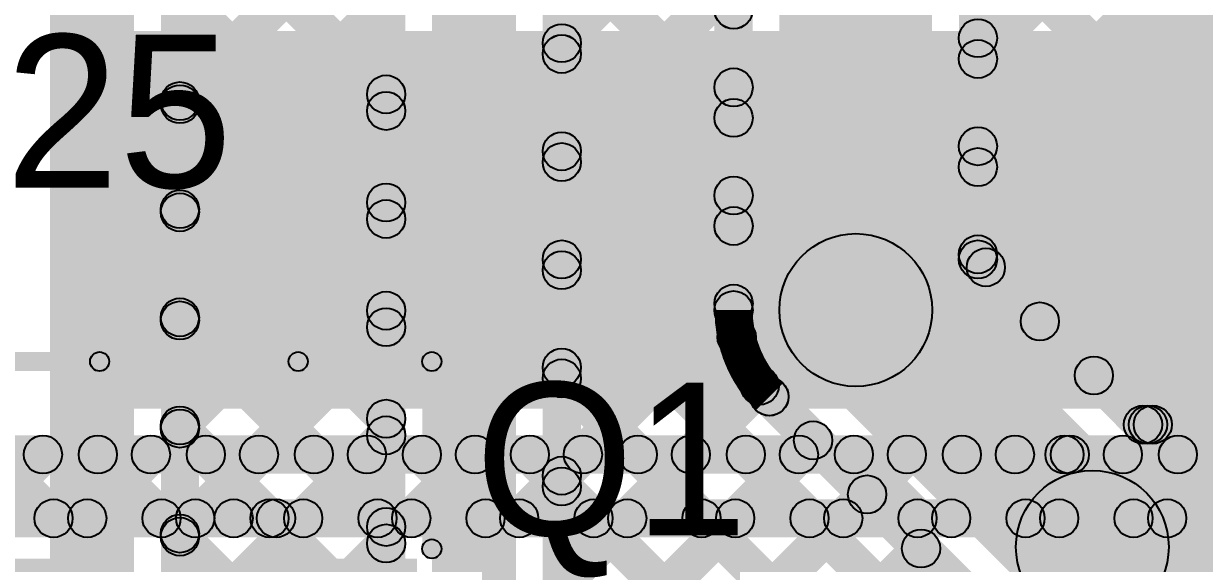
# Model space of a CAD drawing. Header units: millimetres. Extents: x -0.08 to 5.25, y -0.08 to 2.73.
# Drawn here: x 2.6631 to 2.9723, y 1.9077 to 2.0489 of the extents above; entities that cross this region are included whole.
import ezdxf

# ---------------------------------------------------------------- set-up
doc = ezdxf.new("R2010")
doc.units = ezdxf.units.MM
doc.header["$MEASUREMENT"] = 0
for name, color, linetype in [('BottomLayer', 5, 'Continuous'), ('TopLayer', 1, 'Continuous'), ('TopOverlay', 2, 'Continuous'), ('TopPaste', 8, 'Continuous'), ('TopSolder', 216, 'Continuous')]:
    doc.layers.add(name, color=color, linetype=linetype)

# ---------------------------------------------------------------- blocks, each defined once
blk = doc.blocks.new('SOT23_3_9')
at = {"layer": 'TopLayer'}
for points in [[(0.01574, 0.02657), (-0.01575, 0.02657), (-0.01575, 0.05807), (0.01574, 0.05807)], [(-0.02166, -0.05807), (-0.05316, -0.05807), (-0.05316, -0.02657), (-0.02166, -0.02657)], [(0.05314, -0.05807), (0.02165, -0.05807), (0.02165, -0.02657), (0.05314, -0.02657)]]:
    blk.add_hatch(color=1, dxfattribs=at).paths.add_polyline_path(points)
at = {"layer": 'TopOverlay'}
h = blk.add_hatch(color=2, dxfattribs=at)
edge = h.paths.add_edge_path()
edge.add_arc((-0.06101, 0.029), 0.0025, 0, 360)
h = blk.add_hatch(color=2, dxfattribs=at)
edge = h.paths.add_edge_path()
edge.add_arc((-0.06101, 0.029), 0.0025, 0, 360)
for points in [[(-0.06101, 0.0265), (-0.06101, 0.0315), (-0.02601, 0.0315), (-0.02601, 0.0265)], [(0.02599, 0.0265), (0.02599, 0.0315), (0.06099, 0.0315), (0.06099, 0.0265)], [(-0.05851, -0.02), (-0.06351, -0.02), (-0.06351, 0.029), (-0.05851, 0.029)], [(0.06349, -0.02), (0.05849, -0.02), (0.05849, 0.029), (0.06349, 0.029)], [(-0.01101, -0.0315), (-0.01101, -0.0265), (0.01099, -0.0265), (0.01099, -0.0315)]]:
    blk.add_hatch(color=2, dxfattribs=at).paths.add_polyline_path(points)
h = blk.add_hatch(color=2, dxfattribs=at)
edge = h.paths.add_edge_path()
edge.add_arc((-0.02601, 0.029), 0.0025, 0, 360)
h = blk.add_hatch(color=2, dxfattribs=at)
edge = h.paths.add_edge_path()
edge.add_arc((0.02599, 0.029), 0.0025, 0, 360)
h = blk.add_hatch(color=2, dxfattribs=at)
edge = h.paths.add_edge_path()
edge.add_arc((0.06099, 0.029), 0.0025, 0, 360)
h = blk.add_hatch(color=2, dxfattribs=at)
edge = h.paths.add_edge_path()
edge.add_arc((0.06099, 0.029), 0.0025, 0, 360)
h = blk.add_hatch(color=2, dxfattribs=at)
edge = h.paths.add_edge_path()
edge.add_arc((-0.06101, -0.02), 0.0025, 0, 360)
h = blk.add_hatch(color=2, dxfattribs=at)
edge = h.paths.add_edge_path()
edge.add_arc((0.06099, -0.02), 0.0025, 0, 360)
h = blk.add_hatch(color=2, dxfattribs=at)
edge = h.paths.add_edge_path()
edge.add_arc((-0.01101, -0.029), 0.0025, 0, 360)
h = blk.add_hatch(color=2, dxfattribs=at)
edge = h.paths.add_edge_path()
edge.add_arc((0.01099, -0.029), 0.0025, 0, 360)
h = blk.add_hatch(color=2, dxfattribs=at)
edge = h.paths.add_edge_path()
edge.add_arc((-0.068, -0.044), 0.00492, 0, 360)
h = blk.add_hatch(color=2, dxfattribs=at)
edge = h.paths.add_edge_path()
edge.add_arc((-0.062, -0.044), 0.00492, 0, 360)
at = {"layer": 'TopPaste'}
for points in [[(0.01574, 0.02657), (-0.01575, 0.02657), (-0.01575, 0.05807), (0.01574, 0.05807)], [(-0.02166, -0.05807), (-0.05316, -0.05807), (-0.05316, -0.02657), (-0.02166, -0.02657)], [(0.05314, -0.05807), (0.02165, -0.05807), (0.02165, -0.02657), (0.05314, -0.02657)]]:
    blk.add_hatch(color=8, dxfattribs=at).paths.add_polyline_path(points)
at = {"layer": 'TopSolder'}
for points in [[(0.01974, 0.02257), (-0.01975, 0.02257), (-0.01975, 0.06207), (0.01974, 0.06207)], [(-0.01766, -0.06207), (-0.05716, -0.06207), (-0.05716, -0.02257), (-0.01766, -0.02257)], [(0.05714, -0.06207), (0.01765, -0.06207), (0.01765, -0.02257), (0.05714, -0.02257)]]:
    blk.add_hatch(color=216, dxfattribs=at).paths.add_polyline_path(points)
at = {"layer": 'TopOverlay', "const_width": 0.00984}
blk.add_lwpolyline([(-0.062, -0.044, 1), (-0.068, -0.044, 1)], format="xyb", close=True, dxfattribs=at)
at = {"layer": 'TopOverlay'}
for centre, radius in [((-0.06101, 0.029), 0.0025), ((-0.06101, 0.029), 0.0025), ((-0.02601, 0.029), 0.0025), ((0.02599, 0.029), 0.0025), ((0.06099, 0.029), 0.0025), ((0.06099, 0.029), 0.0025), ((-0.06101, -0.02), 0.0025), ((0.06099, -0.02), 0.0025), ((-0.01101, -0.029), 0.0025), ((0.01099, -0.029), 0.0025), ((-0.068, -0.044), 0.00492), ((-0.062, -0.044), 0.00492)]:
    blk.add_circle(centre, radius, dxfattribs=at)

msp = doc.modelspace()

# ---------------------------------------------------------------- hatches: boundary and pattern name
at = {"layer": 'BottomLayer'}
for points in [[(2.91658, 2.03611), (2.90951, 2.04318), (3.28724, 2.42091), (3.29431, 2.41384)], [(2.91658, 2.00782), (2.90951, 2.01489), (3.31553, 2.42091), (3.3226, 2.41384)], [(2.91865, 1.98161), (2.91158, 1.98868), (3.34381, 2.42091), (3.35088, 2.41384)], [(2.93279, 1.96746), (2.92572, 1.97454), (3.37209, 2.42091), (3.37917, 2.41384)], [(2.94693, 1.95332), (2.93986, 1.96039), (3.40038, 2.42091), (3.40745, 2.41384)], [(2.96236, 1.94046), (2.95529, 1.94754), (3.42866, 2.42091), (3.43573, 2.41384)], [(2.69204, 1.85904), (2.67004, 1.85904), (2.67004, 2.21707), (2.69204, 2.21707)], [(2.79204, 1.85804), (2.77004, 1.85804), (2.77004, 2.21707), (2.79204, 2.21707)], [(2.90104, 1.97396), (2.86104, 1.97396), (2.86104, 2.21707), (2.90104, 2.21707)], [(2.85404, 1.97396), (2.84404, 1.97396), (2.84404, 2.18761), (2.85404, 2.18761)], [(2.85404, 1.97396), (2.84404, 1.97396), (2.84404, 2.18761), (2.85404, 2.18761)], [(2.91804, 1.98721), (2.90804, 1.98721), (2.90804, 2.18761), (2.91804, 2.18761)], [(2.70904, 1.85904), (2.69904, 1.85904), (2.69904, 2.18015), (2.70904, 2.18015)], [(2.70904, 1.85904), (2.69904, 1.85904), (2.69904, 2.18015), (2.70904, 2.18015)], [(2.76304, 1.86757), (2.75304, 1.86757), (2.75304, 2.18015), (2.76304, 2.18015)], [(2.76304, 1.86757), (2.75304, 1.86757), (2.75304, 2.18015), (2.76304, 2.18015)], [(2.80904, 1.85804), (2.79904, 1.85804), (2.79904, 2.18015), (2.80904, 2.18015)], [(2.80904, 1.85804), (2.79904, 1.85804), (2.79904, 2.18015), (2.80904, 2.18015)], [(2.90951, 2.09813), (2.91658, 2.1052), (3.07424, 1.94754), (3.06717, 1.94046)], [(2.80758, 2.04024), (2.80051, 2.04732), (2.84551, 2.09232), (2.85258, 2.08524)], [(2.80758, 2.04024), (2.80051, 2.04731), (2.84551, 2.09231), (2.85258, 2.08524)], [(2.70051, 2.08085), (2.70758, 2.08792), (2.76158, 2.03392), (2.75451, 2.02685)], [(2.70051, 2.08085), (2.70758, 2.08792), (2.76158, 2.03392), (2.75451, 2.02685)], [(2.70758, 2.0251), (2.70051, 2.03217), (2.75451, 2.08617), (2.76158, 2.0791)], [(2.70758, 2.0251), (2.70051, 2.03217), (2.75451, 2.08617), (2.76158, 2.0791)], [(2.90951, 2.06984), (2.91658, 2.07691), (3.04596, 1.94754), (3.03889, 1.94046)], [(2.80051, 2.06571), (2.80758, 2.07278), (2.85258, 2.02778), (2.84551, 2.02071)], [(2.80051, 2.0657), (2.80758, 2.07277), (2.85258, 2.02777), (2.84551, 2.0207)], [(2.80758, 2.01196), (2.80051, 2.01903), (2.84551, 2.06403), (2.85258, 2.05696)], [(2.80758, 2.01196), (2.80051, 2.01903), (2.84551, 2.06403), (2.85258, 2.05696)], [(2.70051, 2.05257), (2.70758, 2.05964), (2.76158, 2.00564), (2.75451, 1.99857)], [(2.70051, 2.05257), (2.70758, 2.05964), (2.76158, 2.00564), (2.75451, 1.99857)], [(2.70758, 1.99681), (2.70051, 2.00388), (2.75451, 2.05788), (2.76158, 2.05081)], [(2.70758, 1.99681), (2.70051, 2.00388), (2.75451, 2.05788), (2.76158, 2.05081)], [(2.90951, 2.04156), (2.91658, 2.04863), (3.01767, 1.94754), (3.0106, 1.94046)], [(2.80051, 2.03742), (2.80758, 2.04449), (2.85258, 1.99949), (2.84551, 1.99242)], [(2.80051, 2.03742), (2.80758, 2.04449), (2.85258, 1.99949), (2.84551, 1.99242)], [(2.80758, 1.98368), (2.80051, 1.99075), (2.84551, 2.03575), (2.85258, 2.02868)], [(2.80758, 1.98368), (2.80051, 1.99075), (2.84551, 2.03575), (2.85258, 2.02868)], [(2.70051, 2.02428), (2.70758, 2.03136), (2.76158, 1.97736), (2.75451, 1.97028)], [(2.70051, 2.02428), (2.70758, 2.03135), (2.76158, 1.97735), (2.75451, 1.97028)], [(2.70758, 1.96853), (2.70051, 1.9756), (2.75451, 2.0296), (2.76158, 2.02253)], [(2.70758, 1.96853), (2.70051, 1.9756), (2.75451, 2.0296), (2.76158, 2.02253)], [(2.90951, 2.01327), (2.91658, 2.02035), (2.98939, 1.94754), (2.98232, 1.94046)], [(2.80051, 2.00914), (2.80758, 2.01621), (2.85337, 1.97042), (2.8463, 1.96335)], [(2.80051, 2.00913), (2.80758, 2.0162), (2.85337, 1.97041), (2.8463, 1.96334)], [(2.80758, 1.95539), (2.80051, 1.96246), (2.84551, 2.00746), (2.85258, 2.00039)], [(2.80758, 1.95539), (2.80051, 1.96246), (2.84551, 2.00746), (2.85258, 2.00039)], [(2.70051, 1.996), (2.70758, 2.00307), (2.76158, 1.94907), (2.75451, 1.942)], [(2.70051, 1.996), (2.70758, 2.00307), (2.76158, 1.94907), (2.75451, 1.942)], [(2.70758, 1.94024), (2.70051, 1.94732), (2.75451, 2.00132), (2.76158, 1.99424)], [(2.70758, 1.94024), (2.70051, 1.94731), (2.75451, 2.00131), (2.76158, 1.99424)], [(2.90951, 1.98499), (2.91658, 1.99206), (2.96111, 1.94754), (2.95403, 1.94046)], [(2.90951, 1.98368), (2.91658, 1.99075), (2.95979, 1.94754), (2.95272, 1.94046)], [(2.80051, 1.98085), (2.80758, 1.98792), (3.04297, 1.75254), (3.0359, 1.74546)], [(2.80051, 1.98085), (2.80758, 1.98792), (3.04297, 1.75254), (3.03589, 1.74546)], [(2.8669, 1.95981), (2.89519, 1.9881), (2.95714, 1.92614), (2.92886, 1.89786)], [(2.80758, 1.92711), (2.80051, 1.93418), (2.84551, 1.97918), (2.85258, 1.97211)], [(2.80758, 1.92711), (2.80051, 1.93418), (2.84551, 1.97918), (2.85258, 1.97211)], [(2.70051, 1.96772), (2.70758, 1.97479), (2.76158, 1.92079), (2.75451, 1.91372)], [(2.70051, 1.96771), (2.70758, 1.97478), (2.76158, 1.92078), (2.75451, 1.91371)], [(2.70758, 1.91196), (2.70051, 1.91903), (2.75451, 1.97303), (2.76158, 1.96596)], [(2.70758, 1.91196), (2.70051, 1.91903), (2.75451, 1.97303), (2.76158, 1.96596)], [(2.80051, 1.95257), (2.80758, 1.95964), (3.01468, 1.75254), (3.00761, 1.74546)], [(2.80051, 1.95257), (2.80758, 1.95964), (3.01468, 1.75254), (3.00761, 1.74546)], [(2.80758, 1.89882), (2.80051, 1.90589), (2.85234, 1.95773), (2.85941, 1.95066)], [(2.80758, 1.89882), (2.80051, 1.90589), (2.85234, 1.95773), (2.85941, 1.95066)], [(2.85491, 1.94777), (2.86198, 1.95484), (2.92388, 1.89294), (2.91681, 1.88586)], [(2.85491, 1.94777), (2.86198, 1.95484), (2.92388, 1.89294), (2.91681, 1.88586)], [(2.95626, 1.939), (2.95626, 1.949), (3.605, 1.949), (3.605, 1.939)], [(2.70051, 1.93943), (2.70758, 1.9465), (2.76158, 1.8925), (2.75451, 1.88543)], [(2.70051, 1.93943), (2.70758, 1.9465), (2.76158, 1.8925), (2.75451, 1.88543)], [(2.70758, 1.88368), (2.70051, 1.89075), (2.75451, 1.94475), (2.76158, 1.93768)], [(2.70758, 1.88368), (2.70051, 1.89075), (2.75451, 1.94475), (2.76158, 1.93768)], [(2.80758, 1.87054), (2.80051, 1.87761), (2.86632, 1.94342), (2.87339, 1.93635)], [(2.80758, 1.87054), (2.80051, 1.87761), (2.86632, 1.94342), (2.87339, 1.93635)], [(2.80051, 1.92428), (2.80758, 1.93136), (2.9864, 1.75254), (2.97933, 1.74546)], [(2.80051, 1.92428), (2.80758, 1.93135), (2.9864, 1.75254), (2.97933, 1.74546)], [(2.943, 1.892), (2.943, 1.932), (3.605, 1.932), (3.605, 1.892)], [(2.71079, 1.74546), (2.70372, 1.75254), (2.88046, 1.92928), (2.88754, 1.92221)], [(2.71079, 1.74546), (2.70372, 1.75254), (2.88046, 1.92928), (2.88754, 1.92221)], [(2.70051, 1.91115), (2.70758, 1.91822), (2.75814, 1.86766), (2.75106, 1.86059)], [(2.70051, 1.91114), (2.70758, 1.91821), (2.75813, 1.86766), (2.75106, 1.86059)], [(2.70758, 1.85539), (2.70051, 1.86246), (2.75451, 1.91646), (2.76158, 1.90939)], [(2.70758, 1.85539), (2.70051, 1.86246), (2.75451, 1.91646), (2.76158, 1.90939)], [(2.73907, 1.74546), (2.732, 1.75254), (2.89461, 1.91514), (2.90168, 1.90807)], [(2.73907, 1.74546), (2.732, 1.75254), (2.89461, 1.91514), (2.90168, 1.90807)]]:
    msp.add_hatch(color=5, dxfattribs=at).paths.add_polyline_path(points)
h = msp.add_hatch(color=5, dxfattribs=at)
edge = h.paths.add_edge_path()
edge.add_arc((2.84904, 2.05253), 0.005, 0, 360)
h = msp.add_hatch(color=5, dxfattribs=at)
edge = h.paths.add_edge_path()
edge.add_arc((2.84904, 2.05252), 0.005, 0, 360)
h = msp.add_hatch(color=5, dxfattribs=at)
edge = h.paths.add_edge_path()
edge.add_arc((2.80404, 2.04378), 0.005, 0, 360)
h = msp.add_hatch(color=5, dxfattribs=at)
edge = h.paths.add_edge_path()
edge.add_arc((2.80404, 2.04378), 0.005, 0, 360)
h = msp.add_hatch(color=5, dxfattribs=at)
edge = h.paths.add_edge_path()
edge.add_arc((2.91304, 2.04509), 0.005, 0, 360)
h = msp.add_hatch(color=5, dxfattribs=at)
edge = h.paths.add_edge_path()
edge.add_arc((2.80404, 2.04096), 0.005, 0, 360)
h = msp.add_hatch(color=5, dxfattribs=at)
edge = h.paths.add_edge_path()
edge.add_arc((2.80404, 2.04095), 0.005, 0, 360)
h = msp.add_hatch(color=5, dxfattribs=at)
edge = h.paths.add_edge_path()
edge.add_arc((2.91304, 2.03964), 0.005, 0, 360)
h = msp.add_hatch(color=5, dxfattribs=at)
edge = h.paths.add_edge_path()
edge.add_arc((2.75804, 2.03039), 0.005, 0, 360)
h = msp.add_hatch(color=5, dxfattribs=at)
edge = h.paths.add_edge_path()
edge.add_arc((2.75804, 2.03039), 0.005, 0, 360)
h = msp.add_hatch(color=5, dxfattribs=at)
edge = h.paths.add_edge_path()
edge.add_arc((2.84904, 2.03221), 0.005, 0, 360)
h = msp.add_hatch(color=5, dxfattribs=at)
edge = h.paths.add_edge_path()
edge.add_arc((2.84904, 2.03221), 0.005, 0, 360)
h = msp.add_hatch(color=5, dxfattribs=at)
edge = h.paths.add_edge_path()
edge.add_arc((2.70404, 2.02863), 0.005, 0, 360)
h = msp.add_hatch(color=5, dxfattribs=at)
edge = h.paths.add_edge_path()
edge.add_arc((2.70404, 2.02863), 0.005, 0, 360)
h = msp.add_hatch(color=5, dxfattribs=at)
edge = h.paths.add_edge_path()
edge.add_arc((2.70404, 2.02782), 0.005, 0, 360)
h = msp.add_hatch(color=5, dxfattribs=at)
edge = h.paths.add_edge_path()
edge.add_arc((2.70404, 2.02782), 0.005, 0, 360)
h = msp.add_hatch(color=5, dxfattribs=at)
edge = h.paths.add_edge_path()
edge.add_arc((2.75804, 2.02606), 0.005, 0, 360)
h = msp.add_hatch(color=5, dxfattribs=at)
edge = h.paths.add_edge_path()
edge.add_arc((2.75804, 2.02606), 0.005, 0, 360)
h = msp.add_hatch(color=5, dxfattribs=at)
edge = h.paths.add_edge_path()
edge.add_arc((2.84904, 2.02424), 0.005, 0, 360)
h = msp.add_hatch(color=5, dxfattribs=at)
edge = h.paths.add_edge_path()
edge.add_arc((2.84904, 2.02424), 0.005, 0, 360)
h = msp.add_hatch(color=5, dxfattribs=at)
edge = h.paths.add_edge_path()
edge.add_arc((2.80404, 2.0155), 0.005, 0, 360)
h = msp.add_hatch(color=5, dxfattribs=at)
edge = h.paths.add_edge_path()
edge.add_arc((2.80404, 2.0155), 0.005, 0, 360)
h = msp.add_hatch(color=5, dxfattribs=at)
edge = h.paths.add_edge_path()
edge.add_arc((2.91304, 2.01681), 0.005, 0, 360)
h = msp.add_hatch(color=5, dxfattribs=at)
edge = h.paths.add_edge_path()
edge.add_arc((2.80404, 2.01267), 0.005, 0, 360)
h = msp.add_hatch(color=5, dxfattribs=at)
edge = h.paths.add_edge_path()
edge.add_arc((2.80404, 2.01267), 0.005, 0, 360)
h = msp.add_hatch(color=5, dxfattribs=at)
edge = h.paths.add_edge_path()
edge.add_arc((2.91304, 2.01136), 0.005, 0, 360)
h = msp.add_hatch(color=5, dxfattribs=at)
edge = h.paths.add_edge_path()
edge.add_arc((2.75804, 2.0021), 0.005, 0, 360)
h = msp.add_hatch(color=5, dxfattribs=at)
edge = h.paths.add_edge_path()
edge.add_arc((2.75804, 2.0021), 0.005, 0, 360)
h = msp.add_hatch(color=5, dxfattribs=at)
edge = h.paths.add_edge_path()
edge.add_arc((2.84904, 2.00393), 0.005, 0, 360)
h = msp.add_hatch(color=5, dxfattribs=at)
edge = h.paths.add_edge_path()
edge.add_arc((2.84904, 2.00393), 0.005, 0, 360)
h = msp.add_hatch(color=5, dxfattribs=at)
edge = h.paths.add_edge_path()
edge.add_arc((2.70404, 2.00035), 0.005, 0, 360)
h = msp.add_hatch(color=5, dxfattribs=at)
edge = h.paths.add_edge_path()
edge.add_arc((2.70404, 2.00035), 0.005, 0, 360)
h = msp.add_hatch(color=5, dxfattribs=at)
edge = h.paths.add_edge_path()
edge.add_arc((2.70404, 1.99954), 0.005, 0, 360)
h = msp.add_hatch(color=5, dxfattribs=at)
edge = h.paths.add_edge_path()
edge.add_arc((2.70404, 1.99953), 0.005, 0, 360)
h = msp.add_hatch(color=5, dxfattribs=at)
edge = h.paths.add_edge_path()
edge.add_arc((2.75804, 1.99778), 0.005, 0, 360)
h = msp.add_hatch(color=5, dxfattribs=at)
edge = h.paths.add_edge_path()
edge.add_arc((2.75804, 1.99778), 0.005, 0, 360)
h = msp.add_hatch(color=5, dxfattribs=at)
edge = h.paths.add_edge_path()
edge.add_arc((2.84904, 1.99596), 0.005, 0, 360)
h = msp.add_hatch(color=5, dxfattribs=at)
edge = h.paths.add_edge_path()
edge.add_arc((2.84904, 1.99595), 0.005, 0, 360)
h = msp.add_hatch(color=5, dxfattribs=at)
edge = h.paths.add_edge_path()
edge.add_arc((2.80404, 1.98721), 0.005, 0, 360)
h = msp.add_hatch(color=5, dxfattribs=at)
edge = h.paths.add_edge_path()
edge.add_arc((2.80404, 1.98721), 0.005, 0, 360)
h = msp.add_hatch(color=5, dxfattribs=at)
edge = h.paths.add_edge_path()
edge.add_arc((2.88104, 1.97396), 0.02, 0, 360)
h = msp.add_hatch(color=5, dxfattribs=at)
edge = h.paths.add_edge_path()
edge.add_arc((2.88104, 1.97396), 0.02, 0, 360)
h = msp.add_hatch(color=5, dxfattribs=at)
edge = h.paths.add_edge_path()
edge.add_arc((2.91304, 1.98853), 0.005, 0, 360)
h = msp.add_hatch(color=5, dxfattribs=at)
edge = h.paths.add_edge_path()
edge.add_arc((2.91304, 1.98721), 0.005, 0, 360)
h = msp.add_hatch(color=5, dxfattribs=at)
edge = h.paths.add_edge_path()
edge.add_arc((2.91304, 1.98721), 0.005, 0, 360)
h = msp.add_hatch(color=5, dxfattribs=at)
edge = h.paths.add_edge_path()
edge.add_arc((2.80404, 1.98439), 0.005, 0, 360)
h = msp.add_hatch(color=5, dxfattribs=at)
edge = h.paths.add_edge_path()
edge.add_arc((2.80404, 1.98439), 0.005, 0, 360)
h = msp.add_hatch(color=5, dxfattribs=at)
edge = h.paths.add_edge_path()
edge.add_arc((2.91511, 1.98514), 0.005, 0, 360)
h = msp.add_hatch(color=5, dxfattribs=at)
edge = h.paths.add_edge_path()
edge.add_arc((2.84904, 1.97564), 0.005, 0, 360)
h = msp.add_hatch(color=5, dxfattribs=at)
edge = h.paths.add_edge_path()
edge.add_arc((2.84904, 1.97564), 0.005, 0, 360)
h = msp.add_hatch(color=5, dxfattribs=at)
edge = h.paths.add_edge_path()
edge.add_arc((2.70404, 1.97206), 0.005, 0, 360)
h = msp.add_hatch(color=5, dxfattribs=at)
edge = h.paths.add_edge_path()
edge.add_arc((2.70404, 1.97206), 0.005, 0, 360)
h = msp.add_hatch(color=5, dxfattribs=at)
edge = h.paths.add_edge_path()
edge.add_arc((2.70404, 1.97125), 0.005, 0, 360)
h = msp.add_hatch(color=5, dxfattribs=at)
edge = h.paths.add_edge_path()
edge.add_arc((2.70404, 1.97125), 0.005, 0, 360)
h = msp.add_hatch(color=5, dxfattribs=at)
edge = h.paths.add_edge_path()
edge.add_arc((2.75804, 1.97382), 0.005, 0, 360)
h = msp.add_hatch(color=5, dxfattribs=at)
edge = h.paths.add_edge_path()
edge.add_arc((2.75804, 1.97382), 0.005, 0, 360)
h = msp.add_hatch(color=5, dxfattribs=at)
edge = h.paths.add_edge_path()
edge.add_arc((2.84904, 1.97396), 0.005, 0, 360)
h = msp.add_hatch(color=5, dxfattribs=at)
edge = h.paths.add_edge_path()
edge.add_arc((2.84904, 1.97396), 0.005, 0, 360)
h = msp.add_hatch(color=5, dxfattribs=at)
edge = h.paths.add_edge_path()
edge.add_arc((2.84904, 1.97396), 0.005, 0, 360)
h = msp.add_hatch(color=5, dxfattribs=at)
edge = h.paths.add_edge_path()
edge.add_arc((2.84904, 1.97396), 0.005, 0, 360)
h = msp.add_hatch(color=5, dxfattribs=at)
edge = h.paths.add_edge_path()
edge.add_arc((2.84904, 1.97396), 0.005, 0, 360)
h = msp.add_hatch(color=5, dxfattribs=at)
edge = h.paths.add_edge_path()
edge.add_arc((2.84904, 1.97396), 0.005, 0, 360)
h = msp.add_hatch(color=5, dxfattribs=at)
edge = h.paths.add_edge_path()
edge.add_arc((2.75804, 1.9695), 0.005, 0, 360)
h = msp.add_hatch(color=5, dxfattribs=at)
edge = h.paths.add_edge_path()
edge.add_arc((2.75804, 1.9695), 0.005, 0, 360)
h = msp.add_hatch(color=5, dxfattribs=at)
edge = h.paths.add_edge_path()
edge.add_arc((2.92925, 1.971), 0.005, 0, 360)
h = msp.add_hatch(color=5, dxfattribs=at)
edge = h.paths.add_edge_path()
edge.add_arc((2.84984, 1.96688), 0.005, 0, 360)
h = msp.add_hatch(color=5, dxfattribs=at)
edge = h.paths.add_edge_path()
edge.add_arc((2.84984, 1.96688), 0.005, 0, 360)
h = msp.add_hatch(color=5, dxfattribs=at)
edge = h.paths.add_edge_path()
edge.add_arc((2.80404, 1.95893), 0.005, 0, 360)
h = msp.add_hatch(color=5, dxfattribs=at)
edge = h.paths.add_edge_path()
edge.add_arc((2.80404, 1.95893), 0.005, 0, 360)
h = msp.add_hatch(color=5, dxfattribs=at)
edge = h.paths.add_edge_path()
edge.add_arc((2.80404, 1.9561), 0.005, 0, 360)
h = msp.add_hatch(color=5, dxfattribs=at)
edge = h.paths.add_edge_path()
edge.add_arc((2.80404, 1.9561), 0.005, 0, 360)
h = msp.add_hatch(color=5, dxfattribs=at)
edge = h.paths.add_edge_path()
edge.add_arc((2.9434, 1.95686), 0.005, 0, 360)
h = msp.add_hatch(color=5, dxfattribs=at)
edge = h.paths.add_edge_path()
edge.add_arc((2.85588, 1.95419), 0.005, 0, 360)
h = msp.add_hatch(color=5, dxfattribs=at)
edge = h.paths.add_edge_path()
edge.add_arc((2.85588, 1.95419), 0.005, 0, 360)
h = msp.add_hatch(color=5, dxfattribs=at)
edge = h.paths.add_edge_path()
edge.add_arc((2.85842, 1.95133), 0.005, 0, 360)
h = msp.add_hatch(color=5, dxfattribs=at)
edge = h.paths.add_edge_path()
edge.add_arc((2.85842, 1.95133), 0.005, 0, 360)
h = msp.add_hatch(color=5, dxfattribs=at)
edge = h.paths.add_edge_path()
edge.add_arc((2.85844, 1.9513), 0.005, 0, 360)
h = msp.add_hatch(color=5, dxfattribs=at)
edge = h.paths.add_edge_path()
edge.add_arc((2.85844, 1.9513), 0.005, 0, 360)
h = msp.add_hatch(color=5, dxfattribs=at)
edge = h.paths.add_edge_path()
edge.add_arc((2.85844, 1.9513), 0.005, 0, 360)
h = msp.add_hatch(color=5, dxfattribs=at)
edge = h.paths.add_edge_path()
edge.add_arc((2.85844, 1.9513), 0.005, 0, 360)
h = msp.add_hatch(color=5, dxfattribs=at)
edge = h.paths.add_edge_path()
edge.add_arc((2.70404, 1.94378), 0.005, 0, 360)
h = msp.add_hatch(color=5, dxfattribs=at)
edge = h.paths.add_edge_path()
edge.add_arc((2.70404, 1.94378), 0.005, 0, 360)
h = msp.add_hatch(color=5, dxfattribs=at)
edge = h.paths.add_edge_path()
edge.add_arc((2.75804, 1.94554), 0.005, 0, 360)
h = msp.add_hatch(color=5, dxfattribs=at)
edge = h.paths.add_edge_path()
edge.add_arc((2.75804, 1.94553), 0.005, 0, 360)
h = msp.add_hatch(color=5, dxfattribs=at)
edge = h.paths.add_edge_path()
edge.add_arc((2.95626, 1.944), 0.005, 0, 360)
h = msp.add_hatch(color=5, dxfattribs=at)
edge = h.paths.add_edge_path()
edge.add_arc((2.95626, 1.944), 0.005, 0, 360)
h = msp.add_hatch(color=5, dxfattribs=at)
edge = h.paths.add_edge_path()
edge.add_arc((2.95757, 1.944), 0.005, 0, 360)
h = msp.add_hatch(color=5, dxfattribs=at)
edge = h.paths.add_edge_path()
edge.add_arc((2.95882, 1.944), 0.005, 0, 360)
h = msp.add_hatch(color=5, dxfattribs=at)
edge = h.paths.add_edge_path()
edge.add_arc((2.70404, 1.94297), 0.005, 0, 360)
h = msp.add_hatch(color=5, dxfattribs=at)
edge = h.paths.add_edge_path()
edge.add_arc((2.70404, 1.94296), 0.005, 0, 360)
h = msp.add_hatch(color=5, dxfattribs=at)
edge = h.paths.add_edge_path()
edge.add_arc((2.75804, 1.94121), 0.005, 0, 360)
h = msp.add_hatch(color=5, dxfattribs=at)
edge = h.paths.add_edge_path()
edge.add_arc((2.75804, 1.94121), 0.005, 0, 360)
h = msp.add_hatch(color=5, dxfattribs=at)
edge = h.paths.add_edge_path()
edge.add_arc((2.86986, 1.93989), 0.005, 0, 360)
h = msp.add_hatch(color=5, dxfattribs=at)
edge = h.paths.add_edge_path()
edge.add_arc((2.86986, 1.93989), 0.005, 0, 360)
h = msp.add_hatch(color=5, dxfattribs=at)
edge = h.paths.add_edge_path()
edge.add_arc((2.80404, 1.93064), 0.005, 0, 360)
h = msp.add_hatch(color=5, dxfattribs=at)
edge = h.paths.add_edge_path()
edge.add_arc((2.80404, 1.93064), 0.005, 0, 360)
h = msp.add_hatch(color=5, dxfattribs=at)
edge = h.paths.add_edge_path()
edge.add_arc((2.80404, 1.92782), 0.005, 0, 360)
h = msp.add_hatch(color=5, dxfattribs=at)
edge = h.paths.add_edge_path()
edge.add_arc((2.80404, 1.92782), 0.005, 0, 360)
h = msp.add_hatch(color=5, dxfattribs=at)
edge = h.paths.add_edge_path()
edge.add_arc((2.884, 1.92575), 0.005, 0, 360)
h = msp.add_hatch(color=5, dxfattribs=at)
edge = h.paths.add_edge_path()
edge.add_arc((2.884, 1.92575), 0.005, 0, 360)
h = msp.add_hatch(color=5, dxfattribs=at)
edge = h.paths.add_edge_path()
edge.add_arc((2.943, 1.912), 0.02, 0, 360)
h = msp.add_hatch(color=5, dxfattribs=at)
edge = h.paths.add_edge_path()
edge.add_arc((2.943, 1.912), 0.02, 0, 360)
h = msp.add_hatch(color=5, dxfattribs=at)
edge = h.paths.add_edge_path()
edge.add_arc((2.70404, 1.9155), 0.005, 0, 360)
h = msp.add_hatch(color=5, dxfattribs=at)
edge = h.paths.add_edge_path()
edge.add_arc((2.70404, 1.9155), 0.005, 0, 360)
h = msp.add_hatch(color=5, dxfattribs=at)
edge = h.paths.add_edge_path()
edge.add_arc((2.75804, 1.91725), 0.005, 0, 360)
h = msp.add_hatch(color=5, dxfattribs=at)
edge = h.paths.add_edge_path()
edge.add_arc((2.75804, 1.91725), 0.005, 0, 360)
h = msp.add_hatch(color=5, dxfattribs=at)
edge = h.paths.add_edge_path()
edge.add_arc((2.70404, 1.91468), 0.005, 0, 360)
h = msp.add_hatch(color=5, dxfattribs=at)
edge = h.paths.add_edge_path()
edge.add_arc((2.70404, 1.91468), 0.005, 0, 360)
h = msp.add_hatch(color=5, dxfattribs=at)
edge = h.paths.add_edge_path()
edge.add_arc((2.75804, 1.91293), 0.005, 0, 360)
h = msp.add_hatch(color=5, dxfattribs=at)
edge = h.paths.add_edge_path()
edge.add_arc((2.75804, 1.91293), 0.005, 0, 360)
h = msp.add_hatch(color=5, dxfattribs=at)
edge = h.paths.add_edge_path()
edge.add_arc((2.89814, 1.9116), 0.005, 0, 360)
h = msp.add_hatch(color=5, dxfattribs=at)
edge = h.paths.add_edge_path()
edge.add_arc((2.89814, 1.9116), 0.005, 0, 360)
at = {"layer": 'TopLayer'}
for points in [[(2.9477, 1.94818), (3.013, 1.94818), (3.013, 2.25), (2.9477, 2.25)], [(2.67, 1.94818), (2.969, 1.94818), (2.969, 2.047), (2.67, 2.047)], [(2.64573, 1.93764), (2.6528, 1.94471), (2.67448, 1.92304), (2.66741, 1.91596)], [(2.65502, 1.91596), (2.64795, 1.92304), (2.66462, 1.93971), (2.67169, 1.93264)], [(2.658, 1.93118), (2.658, 1.94118), (2.9357, 1.94118), (2.9357, 1.93118)], [(2.6833, 1.91596), (2.67623, 1.92304), (2.69291, 1.93971), (2.69998, 1.93264)], [(2.67901, 1.93264), (2.68609, 1.93971), (2.70276, 1.92304), (2.69569, 1.91596)], [(2.71158, 1.91596), (2.70451, 1.92304), (2.72119, 1.93971), (2.72826, 1.93264)], [(2.7073, 1.93264), (2.71437, 1.93971), (2.73105, 1.92304), (2.72398, 1.91596)], [(2.73987, 1.91596), (2.7328, 1.92304), (2.74948, 1.93971), (2.75655, 1.93264)], [(2.73558, 1.93264), (2.74265, 1.93971), (2.75933, 1.92304), (2.75226, 1.91596)], [(2.76815, 1.91596), (2.76108, 1.92304), (2.77776, 1.93971), (2.78483, 1.93264)], [(2.76387, 1.93264), (2.77094, 1.93971), (2.78762, 1.92304), (2.78054, 1.91596)], [(2.79644, 1.91596), (2.78937, 1.92304), (2.80604, 1.93971), (2.81311, 1.93264)], [(2.79215, 1.93264), (2.79922, 1.93971), (2.8159, 1.92304), (2.80883, 1.91596)], [(2.82472, 1.91596), (2.81765, 1.92304), (2.83433, 1.93971), (2.8414, 1.93264)], [(2.82044, 1.93264), (2.82751, 1.93971), (2.84418, 1.92304), (2.83711, 1.91596)], [(2.85301, 1.91596), (2.84594, 1.92304), (2.86261, 1.93971), (2.86968, 1.93264)], [(2.84872, 1.93264), (2.85579, 1.93971), (2.87247, 1.92304), (2.8654, 1.91596)], [(2.88129, 1.91596), (2.87422, 1.92304), (2.8909, 1.93971), (2.89797, 1.93264)], [(2.877, 1.93264), (2.88408, 1.93971), (2.90075, 1.92304), (2.89368, 1.91596)], [(2.90957, 1.91596), (2.9025, 1.92304), (2.91918, 1.93971), (2.92625, 1.93264)], [(2.90529, 1.93264), (2.91236, 1.93971), (2.92904, 1.92304), (2.92197, 1.91596)], [(2.93786, 1.91596), (2.93079, 1.92304), (2.94747, 1.93971), (2.95454, 1.93264)], [(2.93357, 1.93264), (2.94064, 1.93971), (2.95732, 1.92304), (2.95025, 1.91596)], [(2.9357, 1.93118), (2.9357, 1.94118), (2.981, 1.94118), (2.981, 1.93118)], [(2.9357, 1.93118), (2.9357, 1.94118), (2.981, 1.94118), (2.981, 1.93118)], [(2.96614, 1.91596), (2.95907, 1.92304), (2.97575, 1.93971), (2.98282, 1.93264)], [(2.96186, 1.93264), (2.96893, 1.93971), (2.98561, 1.92304), (2.97853, 1.91596)], [(2.539, 1.9145), (2.539, 1.9245), (2.7181, 1.9245), (2.7181, 1.9145)], [(2.7181, 1.9145), (2.7181, 1.9245), (2.7292, 1.9245), (2.7292, 1.9145)], [(2.7181, 1.9145), (2.7181, 1.9245), (2.7292, 1.9245), (2.7292, 1.9145)], [(2.7292, 1.9145), (2.7292, 1.9245), (3.337, 1.9245), (3.337, 1.9145)]]:
    msp.add_hatch(color=1, dxfattribs=at).paths.add_polyline_path(points)
h = msp.add_hatch(color=1, dxfattribs=at)
edge = h.paths.add_edge_path()
edge.add_arc((2.66816, 1.93618), 0.005, 0, 360)
h = msp.add_hatch(color=1, dxfattribs=at)
edge = h.paths.add_edge_path()
edge.add_arc((2.68255, 1.93618), 0.005, 0, 360)
h = msp.add_hatch(color=1, dxfattribs=at)
edge = h.paths.add_edge_path()
edge.add_arc((2.69644, 1.93618), 0.005, 0, 360)
h = msp.add_hatch(color=1, dxfattribs=at)
edge = h.paths.add_edge_path()
edge.add_arc((2.71083, 1.93618), 0.005, 0, 360)
h = msp.add_hatch(color=1, dxfattribs=at)
edge = h.paths.add_edge_path()
edge.add_arc((2.72473, 1.93618), 0.005, 0, 360)
h = msp.add_hatch(color=1, dxfattribs=at)
edge = h.paths.add_edge_path()
edge.add_arc((2.73912, 1.93618), 0.005, 0, 360)
h = msp.add_hatch(color=1, dxfattribs=at)
edge = h.paths.add_edge_path()
edge.add_arc((2.75301, 1.93618), 0.005, 0, 360)
h = msp.add_hatch(color=1, dxfattribs=at)
edge = h.paths.add_edge_path()
edge.add_arc((2.7674, 1.93618), 0.005, 0, 360)
h = msp.add_hatch(color=1, dxfattribs=at)
edge = h.paths.add_edge_path()
edge.add_arc((2.7813, 1.93618), 0.005, 0, 360)
h = msp.add_hatch(color=1, dxfattribs=at)
edge = h.paths.add_edge_path()
edge.add_arc((2.79569, 1.93618), 0.005, 0, 360)
h = msp.add_hatch(color=1, dxfattribs=at)
edge = h.paths.add_edge_path()
edge.add_arc((2.80958, 1.93618), 0.005, 0, 360)
h = msp.add_hatch(color=1, dxfattribs=at)
edge = h.paths.add_edge_path()
edge.add_arc((2.82397, 1.93618), 0.005, 0, 360)
h = msp.add_hatch(color=1, dxfattribs=at)
edge = h.paths.add_edge_path()
edge.add_arc((2.83786, 1.93618), 0.005, 0, 360)
h = msp.add_hatch(color=1, dxfattribs=at)
edge = h.paths.add_edge_path()
edge.add_arc((2.85226, 1.93618), 0.005, 0, 360)
h = msp.add_hatch(color=1, dxfattribs=at)
edge = h.paths.add_edge_path()
edge.add_arc((2.86615, 1.93618), 0.005, 0, 360)
h = msp.add_hatch(color=1, dxfattribs=at)
edge = h.paths.add_edge_path()
edge.add_arc((2.88054, 1.93618), 0.005, 0, 360)
h = msp.add_hatch(color=1, dxfattribs=at)
edge = h.paths.add_edge_path()
edge.add_arc((2.89443, 1.93618), 0.005, 0, 360)
h = msp.add_hatch(color=1, dxfattribs=at)
edge = h.paths.add_edge_path()
edge.add_arc((2.90882, 1.93618), 0.005, 0, 360)
h = msp.add_hatch(color=1, dxfattribs=at)
edge = h.paths.add_edge_path()
edge.add_arc((2.92272, 1.93618), 0.005, 0, 360)
h = msp.add_hatch(color=1, dxfattribs=at)
edge = h.paths.add_edge_path()
edge.add_arc((2.9357, 1.93618), 0.005, 0, 360)
h = msp.add_hatch(color=1, dxfattribs=at)
edge = h.paths.add_edge_path()
edge.add_arc((2.9357, 1.93618), 0.005, 0, 360)
h = msp.add_hatch(color=1, dxfattribs=at)
edge = h.paths.add_edge_path()
edge.add_arc((2.9357, 1.93618), 0.005, 0, 360)
h = msp.add_hatch(color=1, dxfattribs=at)
edge = h.paths.add_edge_path()
edge.add_arc((2.93711, 1.93618), 0.005, 0, 360)
h = msp.add_hatch(color=1, dxfattribs=at)
edge = h.paths.add_edge_path()
edge.add_arc((2.951, 1.93618), 0.005, 0, 360)
h = msp.add_hatch(color=1, dxfattribs=at)
edge = h.paths.add_edge_path()
edge.add_arc((2.96539, 1.93618), 0.005, 0, 360)
h = msp.add_hatch(color=1, dxfattribs=at)
edge = h.paths.add_edge_path()
edge.add_arc((2.67094, 1.9195), 0.005, 0, 360)
h = msp.add_hatch(color=1, dxfattribs=at)
edge = h.paths.add_edge_path()
edge.add_arc((2.67977, 1.9195), 0.005, 0, 360)
h = msp.add_hatch(color=1, dxfattribs=at)
edge = h.paths.add_edge_path()
edge.add_arc((2.69923, 1.9195), 0.005, 0, 360)
h = msp.add_hatch(color=1, dxfattribs=at)
edge = h.paths.add_edge_path()
edge.add_arc((2.70805, 1.9195), 0.005, 0, 360)
h = msp.add_hatch(color=1, dxfattribs=at)
edge = h.paths.add_edge_path()
edge.add_arc((2.7181, 1.9195), 0.005, 0, 360)
h = msp.add_hatch(color=1, dxfattribs=at)
edge = h.paths.add_edge_path()
edge.add_arc((2.7181, 1.9195), 0.005, 0, 360)
h = msp.add_hatch(color=1, dxfattribs=at)
edge = h.paths.add_edge_path()
edge.add_arc((2.7181, 1.9195), 0.005, 0, 360)
h = msp.add_hatch(color=1, dxfattribs=at)
edge = h.paths.add_edge_path()
edge.add_arc((2.72751, 1.9195), 0.005, 0, 360)
h = msp.add_hatch(color=1, dxfattribs=at)
edge = h.paths.add_edge_path()
edge.add_arc((2.7292, 1.9195), 0.005, 0, 360)
h = msp.add_hatch(color=1, dxfattribs=at)
edge = h.paths.add_edge_path()
edge.add_arc((2.7292, 1.9195), 0.005, 0, 360)
h = msp.add_hatch(color=1, dxfattribs=at)
edge = h.paths.add_edge_path()
edge.add_arc((2.7292, 1.9195), 0.005, 0, 360)
h = msp.add_hatch(color=1, dxfattribs=at)
edge = h.paths.add_edge_path()
edge.add_arc((2.73633, 1.9195), 0.005, 0, 360)
h = msp.add_hatch(color=1, dxfattribs=at)
edge = h.paths.add_edge_path()
edge.add_arc((2.7558, 1.9195), 0.005, 0, 360)
h = msp.add_hatch(color=1, dxfattribs=at)
edge = h.paths.add_edge_path()
edge.add_arc((2.76462, 1.9195), 0.005, 0, 360)
h = msp.add_hatch(color=1, dxfattribs=at)
edge = h.paths.add_edge_path()
edge.add_arc((2.78408, 1.9195), 0.005, 0, 360)
h = msp.add_hatch(color=1, dxfattribs=at)
edge = h.paths.add_edge_path()
edge.add_arc((2.7929, 1.9195), 0.005, 0, 360)
h = msp.add_hatch(color=1, dxfattribs=at)
edge = h.paths.add_edge_path()
edge.add_arc((2.81236, 1.9195), 0.005, 0, 360)
h = msp.add_hatch(color=1, dxfattribs=at)
edge = h.paths.add_edge_path()
edge.add_arc((2.82119, 1.9195), 0.005, 0, 360)
h = msp.add_hatch(color=1, dxfattribs=at)
edge = h.paths.add_edge_path()
edge.add_arc((2.84065, 1.9195), 0.005, 0, 360)
h = msp.add_hatch(color=1, dxfattribs=at)
edge = h.paths.add_edge_path()
edge.add_arc((2.84947, 1.9195), 0.005, 0, 360)
h = msp.add_hatch(color=1, dxfattribs=at)
edge = h.paths.add_edge_path()
edge.add_arc((2.86893, 1.9195), 0.005, 0, 360)
h = msp.add_hatch(color=1, dxfattribs=at)
edge = h.paths.add_edge_path()
edge.add_arc((2.87776, 1.9195), 0.005, 0, 360)
h = msp.add_hatch(color=1, dxfattribs=at)
edge = h.paths.add_edge_path()
edge.add_arc((2.89722, 1.9195), 0.005, 0, 360)
h = msp.add_hatch(color=1, dxfattribs=at)
edge = h.paths.add_edge_path()
edge.add_arc((2.90604, 1.9195), 0.005, 0, 360)
h = msp.add_hatch(color=1, dxfattribs=at)
edge = h.paths.add_edge_path()
edge.add_arc((2.9255, 1.9195), 0.005, 0, 360)
h = msp.add_hatch(color=1, dxfattribs=at)
edge = h.paths.add_edge_path()
edge.add_arc((2.93432, 1.9195), 0.005, 0, 360)
h = msp.add_hatch(color=1, dxfattribs=at)
edge = h.paths.add_edge_path()
edge.add_arc((2.95379, 1.9195), 0.005, 0, 360)
h = msp.add_hatch(color=1, dxfattribs=at)
edge = h.paths.add_edge_path()
edge.add_arc((2.96261, 1.9195), 0.005, 0, 360)

# ---------------------------------------------------------------- linework, layer by layer
at = {"layer": 'BottomLayer', "const_width": 0.01}
for points in [[(2.85844, 1.9513, -0.199231), (2.84904, 1.97396)], [(2.85842, 1.95133, -0.198912), (2.84904, 1.97396)], [(2.85842, 1.95133, -0.198912), (2.84904, 1.97396)], [(2.85844, 1.9513, -0.199231), (2.84904, 1.97396)]]:
    msp.add_lwpolyline(points, format="xyb", dxfattribs=at)
at = {"layer": 'BottomLayer'}
for centre, radius in [((2.84904, 2.05253), 0.005), ((2.84904, 2.05252), 0.005), ((2.80404, 2.04378), 0.005), ((2.80404, 2.04378), 0.005), ((2.91304, 2.04509), 0.005), ((2.80404, 2.04096), 0.005), ((2.80404, 2.04095), 0.005), ((2.91304, 2.03964), 0.005), ((2.75804, 2.03039), 0.005), ((2.75804, 2.03039), 0.005), ((2.84904, 2.03221), 0.005), ((2.84904, 2.03221), 0.005), ((2.70404, 2.02863), 0.005), ((2.70404, 2.02863), 0.005), ((2.70404, 2.02782), 0.005), ((2.70404, 2.02782), 0.005), ((2.75804, 2.02606), 0.005), ((2.75804, 2.02606), 0.005), ((2.84904, 2.02424), 0.005), ((2.84904, 2.02424), 0.005), ((2.80404, 2.0155), 0.005), ((2.80404, 2.0155), 0.005), ((2.91304, 2.01681), 0.005), ((2.80404, 2.01267), 0.005), ((2.80404, 2.01267), 0.005), ((2.91304, 2.01136), 0.005), ((2.75804, 2.0021), 0.005), ((2.75804, 2.0021), 0.005), ((2.84904, 2.00393), 0.005), ((2.84904, 2.00393), 0.005), ((2.70404, 2.00035), 0.005), ((2.70404, 2.00035), 0.005), ((2.70404, 1.99954), 0.005), ((2.70404, 1.99953), 0.005), ((2.75804, 1.99778), 0.005), ((2.75804, 1.99778), 0.005), ((2.84904, 1.99596), 0.005), ((2.84904, 1.99595), 0.005), ((2.80404, 1.98721), 0.005), ((2.80404, 1.98721), 0.005), ((2.88104, 1.97396), 0.02), ((2.88104, 1.97396), 0.02), ((2.91304, 1.98853), 0.005), ((2.91304, 1.98721), 0.005), ((2.91304, 1.98721), 0.005), ((2.80404, 1.98439), 0.005), ((2.80404, 1.98439), 0.005), ((2.91511, 1.98514), 0.005), ((2.84904, 1.97564), 0.005), ((2.84904, 1.97564), 0.005), ((2.70404, 1.97206), 0.005), ((2.70404, 1.97206), 0.005), ((2.70404, 1.97125), 0.005), ((2.70404, 1.97125), 0.005), ((2.75804, 1.97382), 0.005), ((2.75804, 1.97382), 0.005), ((2.84904, 1.97396), 0.005), ((2.84904, 1.97396), 0.005), ((2.84904, 1.97396), 0.005), ((2.84904, 1.97396), 0.005), ((2.84904, 1.97396), 0.005), ((2.84904, 1.97396), 0.005), ((2.75804, 1.9695), 0.005), ((2.75804, 1.9695), 0.005), ((2.92925, 1.971), 0.005), ((2.84984, 1.96688), 0.005), ((2.84984, 1.96688), 0.005), ((2.80404, 1.95893), 0.005), ((2.80404, 1.95893), 0.005), ((2.80404, 1.9561), 0.005), ((2.80404, 1.9561), 0.005), ((2.9434, 1.95686), 0.005), ((2.85588, 1.95419), 0.005), ((2.85588, 1.95419), 0.005), ((2.85842, 1.95133), 0.005), ((2.85842, 1.95133), 0.005), ((2.85844, 1.9513), 0.005), ((2.85844, 1.9513), 0.005), ((2.85844, 1.9513), 0.005), ((2.85844, 1.9513), 0.005), ((2.70404, 1.94378), 0.005), ((2.70404, 1.94378), 0.005), ((2.75804, 1.94554), 0.005), ((2.75804, 1.94553), 0.005), ((2.95626, 1.944), 0.005), ((2.95626, 1.944), 0.005), ((2.95757, 1.944), 0.005), ((2.95882, 1.944), 0.005), ((2.70404, 1.94297), 0.005), ((2.70404, 1.94296), 0.005), ((2.75804, 1.94121), 0.005), ((2.75804, 1.94121), 0.005), ((2.86986, 1.93989), 0.005), ((2.86986, 1.93989), 0.005), ((2.80404, 1.93064), 0.005), ((2.80404, 1.93064), 0.005), ((2.80404, 1.92782), 0.005), ((2.80404, 1.92782), 0.005), ((2.884, 1.92575), 0.005), ((2.884, 1.92575), 0.005), ((2.943, 1.912), 0.02), ((2.943, 1.912), 0.02), ((2.70404, 1.9155), 0.005), ((2.70404, 1.9155), 0.005), ((2.75804, 1.91725), 0.005), ((2.75804, 1.91725), 0.005), ((2.70404, 1.91468), 0.005), ((2.70404, 1.91468), 0.005), ((2.75804, 1.91293), 0.005), ((2.75804, 1.91293), 0.005), ((2.89814, 1.9116), 0.005), ((2.89814, 1.9116), 0.005)]:
    msp.add_circle(centre, radius, dxfattribs=at)
at = {"layer": 'TopLayer'}
for centre in [(2.66816, 1.93618), (2.68255, 1.93618), (2.69644, 1.93618), (2.71083, 1.93618), (2.72473, 1.93618), (2.73912, 1.93618), (2.75301, 1.93618), (2.7674, 1.93618), (2.7813, 1.93618), (2.79569, 1.93618), (2.80958, 1.93618), (2.82397, 1.93618), (2.83786, 1.93618), (2.85226, 1.93618), (2.86615, 1.93618), (2.88054, 1.93618), (2.89443, 1.93618), (2.90882, 1.93618), (2.92272, 1.93618), (2.9357, 1.93618), (2.9357, 1.93618), (2.9357, 1.93618), (2.93711, 1.93618), (2.951, 1.93618), (2.96539, 1.93618), (2.67094, 1.9195), (2.67977, 1.9195), (2.69923, 1.9195), (2.70805, 1.9195), (2.7181, 1.9195), (2.7181, 1.9195), (2.7181, 1.9195), (2.72751, 1.9195), (2.7292, 1.9195), (2.7292, 1.9195), (2.7292, 1.9195), (2.73633, 1.9195), (2.7558, 1.9195), (2.76462, 1.9195), (2.78408, 1.9195), (2.7929, 1.9195), (2.81236, 1.9195), (2.82119, 1.9195), (2.84065, 1.9195), (2.84947, 1.9195), (2.86893, 1.9195), (2.87776, 1.9195), (2.89722, 1.9195), (2.90604, 1.9195), (2.9255, 1.9195), (2.93432, 1.9195), (2.95379, 1.9195), (2.96261, 1.9195)]:
    msp.add_circle(centre, 0.005, dxfattribs=at)

# ---------------------------------------------------------------- block references
msp.add_blockref('SOT23_3_9', (2.70901, 1.9315))

# ---------------------------------------------------------------- texts
at = {"layer": 'TopOverlay'}
for s, p in [('R25', (2.61968, 2.00601)), ('Q1', (2.78134, 1.91501))]:
    msp.add_text(s, height=0.04, dxfattribs=at).set_placement(p)

doc.saveas('drawing.dxf')
